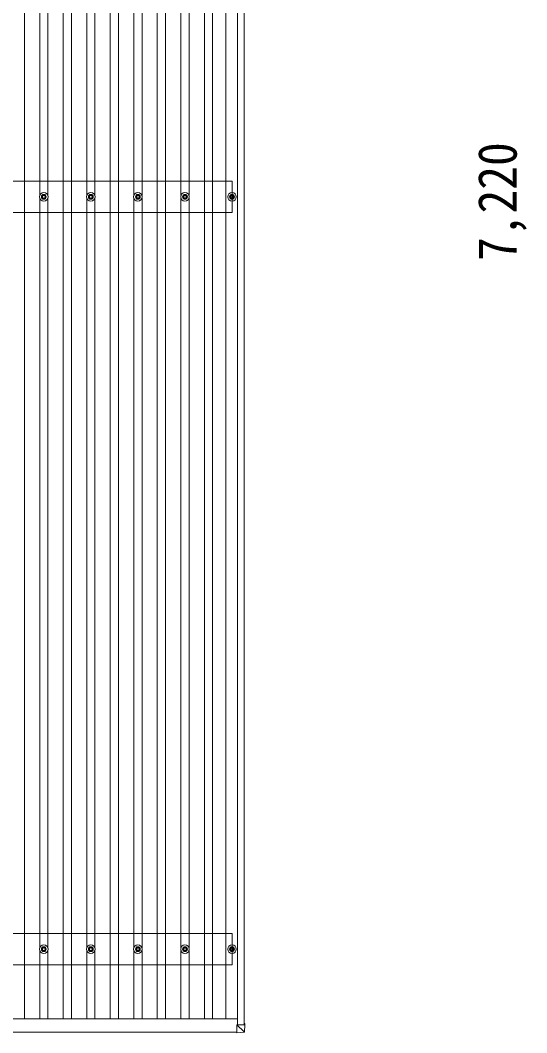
# Model space of a CAD drawing. Units: millimetres at full size, sheet at 1:50; details may follow other scales. Extents: x -14053 to 14053, y -9700 to 9700.
# Drawn here: x -4853 to -2700, y 1086 to 5393 of the extents above; entities that cross this region are included whole.
import ezdxf
from ezdxf.enums import TextEntityAlignment as Align

# ---------------------------------------------------------------- set-up
doc = ezdxf.new("R2010")
doc.units = ezdxf.units.MM
doc.header["$LTSCALE"] = 50
doc.layers.add('1-0', color=5, linetype='Continuous', lineweight=5)
doc.layers.add('1-6', color=6, linetype='Continuous', lineweight=9)
doc.styles.add('ＭＳ ゴシック', font='')
doc.styles.get('ＭＳ ゴシック').set_extended_font_data('MS Gothic')

msp = doc.modelspace()

# ---------------------------------------------------------------- linework, layer by layer
at = {"layer": '1-0', "color": 134, "lineweight": 9}
for p, q in [((-4835.01, 1145.41), (-4835.01, 8189.18)), ((-4670.01, 1145.41), (-4670.01, 8189.18)), ((-4635.01, 1145.41), (-4635.01, 8189.18)), ((-4470.01, 1145.41), (-4470.01, 8189.18)), ((-4435.01, 1145.41), (-4435.01, 8189.18)), ((-4270.01, 1145.41), (-4270.01, 8189.18)), ((-4235.01, 1145.41), (-4235.01, 8189.18)), ((-4070.01, 1145.41), (-4070.01, 8189.18)), ((-4035.01, 1145.41), (-4035.01, 8189.18)), ((-3979.01, 1145.41), (-3979.01, 8189.18)), ((-4770.01, 4647.17), (-4770.01, 7836.82)), ((-4735.01, 4647.17), (-4735.01, 7836.82)), ((-4570.01, 4647.17), (-4570.01, 7836.82)), ((-4535.01, 4647.17), (-4535.01, 7836.82)), ((-4370.01, 4647.17), (-4370.01, 7836.82)), ((-4335.01, 4647.17), (-4335.01, 7836.82)), ((-4170.01, 4647.17), (-4170.01, 7836.82)), ((-4135.01, 4647.17), (-4135.01, 7836.82)), ((-4770.01, 1447.17), (-4770.01, 4636.82)), ((-4735.01, 1447.17), (-4735.01, 4636.82)), ((-4570.01, 1447.17), (-4570.01, 4636.82)), ((-4535.01, 1447.17), (-4535.01, 4636.82)), ((-4370.01, 1447.17), (-4370.01, 4636.82)), ((-4335.01, 1447.17), (-4335.01, 4636.82)), ((-4170.01, 1447.17), (-4170.01, 4636.82)), ((-4135.01, 1447.17), (-4135.01, 4636.82)), ((-4770.01, 1145.41), (-4770.01, 1436.82)), ((-4735.01, 1145.41), (-4735.01, 1436.82)), ((-4570.01, 1145.41), (-4570.01, 1436.82)), ((-4535.01, 1145.41), (-4535.01, 1436.82)), ((-4370.01, 1145.41), (-4370.01, 1436.82)), ((-4335.01, 1145.41), (-4335.01, 1436.82)), ((-4170.01, 1145.41), (-4170.01, 1436.82)), ((-4135.01, 1145.41), (-4135.01, 1436.82))]:
    msp.add_line(p, q, dxfattribs=at)
at = {"layer": '1-0', "color": 2, "lineweight": 9}
for p, q in [((-3929.51, 1120.67), (-3929.51, 8215.73)), ((-3900.51, 1125.56), (-3900.51, 8215.78)), ((-3952.51, 4708.99), (-6952.51, 4708.99)), ((-3952.51, 4574.99), (-3952.51, 4708.99)), ((-3952.51, 4574.99), (-6952.51, 4574.99)), ((-3952.51, 1508.99), (-6952.51, 1508.99)), ((-3952.51, 1374.99), (-3952.51, 1508.99)), ((-3952.51, 1374.99), (-6952.51, 1374.99)), ((-6975.51, 1145.41), (-3929.51, 1145.41)), ((-6974.03, 1088.26), (-3931.81, 1088.26))]:
    msp.add_line(p, q, dxfattribs=at)
at = {"layer": '1-0'}
for p, q in [((-4754.26, 4651.99), (-4754.26, 4647.58)), ((-4750.76, 4651.99), (-4750.76, 4647.58)), ((-4554.26, 4651.99), (-4554.26, 4647.58)), ((-4550.76, 4651.99), (-4550.76, 4647.58)), ((-4354.26, 4651.99), (-4354.26, 4647.58)), ((-4350.76, 4651.99), (-4350.76, 4647.58)), ((-4154.26, 4651.99), (-4154.26, 4647.58)), ((-4150.76, 4651.99), (-4150.76, 4647.58)), ((-3954.26, 4651.99), (-3954.26, 4647.58)), ((-3950.76, 4651.99), (-3950.76, 4647.58)), ((-4762.51, 4643.74), (-4758.09, 4643.74)), ((-4762.51, 4640.24), (-4758.09, 4640.24)), ((-4754.26, 4636.41), (-4754.26, 4632)), ((-4750.76, 4636.41), (-4750.76, 4632)), ((-4746.93, 4643.74), (-4742.51, 4643.74)), ((-4746.93, 4640.24), (-4742.51, 4640.24)), ((-4562.51, 4643.74), (-4558.09, 4643.74)), ((-4562.51, 4640.24), (-4558.09, 4640.24)), ((-4554.26, 4636.41), (-4554.26, 4632)), ((-4550.76, 4636.41), (-4550.76, 4632)), ((-4546.93, 4643.74), (-4542.51, 4643.74)), ((-4546.93, 4640.24), (-4542.51, 4640.24)), ((-4362.51, 4643.74), (-4358.09, 4643.74)), ((-4362.51, 4640.24), (-4358.09, 4640.24)), ((-4354.26, 4636.41), (-4354.26, 4632)), ((-4350.76, 4636.41), (-4350.76, 4632)), ((-4346.93, 4643.74), (-4342.51, 4643.74)), ((-4346.93, 4640.24), (-4342.51, 4640.24)), ((-4162.51, 4643.74), (-4158.09, 4643.74)), ((-4162.51, 4640.24), (-4158.09, 4640.24)), ((-4154.26, 4636.41), (-4154.26, 4632)), ((-4150.76, 4636.41), (-4150.76, 4632)), ((-4146.93, 4643.74), (-4142.51, 4643.74)), ((-4146.93, 4640.24), (-4142.51, 4640.24)), ((-3962.51, 4643.74), (-3958.09, 4643.74)), ((-3962.51, 4640.24), (-3958.09, 4640.24)), ((-3954.26, 4636.41), (-3954.26, 4632)), ((-3950.76, 4636.41), (-3950.76, 4632)), ((-3946.93, 4643.74), (-3942.51, 4643.74)), ((-3946.93, 4640.24), (-3942.51, 4640.24)), ((-4762.51, 1443.74), (-4758.09, 1443.74)), ((-4762.51, 1440.24), (-4758.09, 1440.24)), ((-4754.26, 1451.99), (-4754.26, 1447.58)), ((-4754.26, 1436.41), (-4754.26, 1432)), ((-4750.76, 1451.99), (-4750.76, 1447.58)), ((-4750.76, 1436.41), (-4750.76, 1432)), ((-4746.93, 1443.74), (-4742.51, 1443.74)), ((-4746.93, 1440.24), (-4742.51, 1440.24)), ((-4562.51, 1443.74), (-4558.09, 1443.74)), ((-4562.51, 1440.24), (-4558.09, 1440.24)), ((-4554.26, 1451.99), (-4554.26, 1447.58)), ((-4554.26, 1436.41), (-4554.26, 1432)), ((-4550.76, 1451.99), (-4550.76, 1447.58)), ((-4550.76, 1436.41), (-4550.76, 1432)), ((-4546.93, 1443.74), (-4542.51, 1443.74)), ((-4546.93, 1440.24), (-4542.51, 1440.24)), ((-4362.51, 1443.74), (-4358.09, 1443.74)), ((-4362.51, 1440.24), (-4358.09, 1440.24)), ((-4354.26, 1451.99), (-4354.26, 1447.58)), ((-4354.26, 1436.41), (-4354.26, 1432)), ((-4350.76, 1451.99), (-4350.76, 1447.58)), ((-4350.76, 1436.41), (-4350.76, 1432)), ((-4346.93, 1443.74), (-4342.51, 1443.74)), ((-4346.93, 1440.24), (-4342.51, 1440.24)), ((-4162.51, 1443.74), (-4158.09, 1443.74)), ((-4162.51, 1440.24), (-4158.09, 1440.24)), ((-4154.26, 1451.99), (-4154.26, 1447.58)), ((-4154.26, 1436.41), (-4154.26, 1432)), ((-4150.76, 1451.99), (-4150.76, 1447.58)), ((-4150.76, 1436.41), (-4150.76, 1432)), ((-4146.93, 1443.74), (-4142.51, 1443.74)), ((-4146.93, 1440.24), (-4142.51, 1440.24)), ((-3962.51, 1443.74), (-3958.09, 1443.74)), ((-3962.51, 1440.24), (-3958.09, 1440.24)), ((-3954.26, 1451.99), (-3954.26, 1447.58)), ((-3954.26, 1436.41), (-3954.26, 1432)), ((-3950.76, 1451.99), (-3950.76, 1447.58)), ((-3950.76, 1436.41), (-3950.76, 1432)), ((-3946.93, 1443.74), (-3942.51, 1443.74)), ((-3946.93, 1440.24), (-3942.51, 1440.24))]:
    msp.add_line(p, q, dxfattribs=at)
at = {"layer": '1-0', "color": 6, "lineweight": 9}
for p, q in [((-3931.81, 1120.59), (-3931.81, 1120.67)), ((-3899.41, 1120.64), (-3931.81, 1120.59)), ((-3931.81, 1120.59), (-3901.37, 1090.22)), ((-3931.81, 1088.26), (-3931.81, 1120.59)), ((-3931.78, 1120.67), (-3900.48, 1120.72)), ((-3898.45, 1125.55), (-3900.81, 1125.56)), ((-3900.81, 1125.56), (-3900.81, 1120.72)), ((-3900.81, 1125.47), (-3900.48, 1125.47)), ((-3900.81, 1122.01), (-3900.13, 1122.01)), ((-3900.22, 1122.01), (-3900.01, 1125.46)), ((-3900.13, 1122.01), (-3900.13, 1121.96)), ((-3900.01, 1120.74), (-3900.01, 1125.46)), ((-3899.38, 1090.17), (-3897.51, 1120.71)), ((-3897.51, 1125.52), (-3897.51, 1120.71)), ((-3901.25, 1088.29), (-3931.81, 1086.43)), ((-3931.81, 1088.26), (-3931.81, 1086.43))]:
    msp.add_line(p, q, dxfattribs=at)
msp.add_lwpolyline([(-3900.21, 1120.73), (-3900.13, 1121.96), (-3900.81, 1121.96)], dxfattribs=at)
at = {"layer": '1-0'}
for centre, radius in [((-4752.51, 4641.99), 18.25), ((-4752.51, 4641.99), 10.15), ((-4552.51, 4641.99), 18.25), ((-4552.51, 4641.99), 10.15), ((-4352.51, 4641.99), 18.25), ((-4352.51, 4641.99), 10.15), ((-4152.51, 4641.99), 18.25), ((-4152.51, 4641.99), 10.15), ((-3952.51, 4641.99), 18.25), ((-3952.51, 4641.99), 10.15), ((-4752.51, 4641.99), 5.85), ((-4752.51, 4641.99), 5.25), ((-4552.51, 4641.99), 5.85), ((-4552.51, 4641.99), 5.25), ((-4352.51, 4641.99), 5.85), ((-4352.51, 4641.99), 5.25), ((-4152.51, 4641.99), 5.85), ((-4152.51, 4641.99), 5.25), ((-3952.51, 4641.99), 5.85), ((-3952.51, 4641.99), 5.25), ((-4752.51, 1441.99), 18.25), ((-4752.51, 1441.99), 10.15), ((-4752.51, 1441.99), 5.85), ((-4752.51, 1441.99), 5.25), ((-4552.51, 1441.99), 18.25), ((-4552.51, 1441.99), 10.15), ((-4552.51, 1441.99), 5.85), ((-4552.51, 1441.99), 5.25), ((-4352.51, 1441.99), 18.25), ((-4352.51, 1441.99), 10.15), ((-4352.51, 1441.99), 5.85), ((-4352.51, 1441.99), 5.25), ((-4152.51, 1441.99), 18.25), ((-4152.51, 1441.99), 10.15), ((-4152.51, 1441.99), 5.85), ((-4152.51, 1441.99), 5.25), ((-3952.51, 1441.99), 18.25), ((-3952.51, 1441.99), 10.15), ((-3952.51, 1441.99), 5.85), ((-3952.51, 1441.99), 5.25)]:
    msp.add_circle(centre, radius, dxfattribs=at)
at = {"layer": '1-0', "color": 6, "lineweight": 9}
msp.add_arc((-3901.37, 1090.29), 2, 273.49196, 356.49194, dxfattribs=at)
for centre, major_axis, ratio, start_param, end_param in [((-3931.81, 1120.69), (0.707, 0.001), 0.023584, 4.7123684, 4.7493839), ((-3900.51, 1125.46), (0.501, 0), 0.033322, 6.2831814, 7.7879995), ((-3900.51, 1120.74), (0.501, 0), 0.033268, 4.7646509, 6.2831851), ((-3899.51, 1120.71), (2, 0), 0.033268, 4.7646509, 6.2831851), ((-3898.51, 1125.52), (1, 0), 0.033322, 6.2831814, 7.7879995), ((-3899.17, 1126.22), (2.1, 36.05), 0.055302, 3.0925362, 3.1416033), ((-3901.37, 1090.29), (2, -0.12), 0.057795, 4.76669, 6.2852242)]:
    msp.add_ellipse(centre, major_axis=major_axis, ratio=ratio, start_param=start_param, end_param=end_param, dxfattribs=at)

# ---------------------------------------------------------------- texts
at = {"layer": '1-6', "color": 7, "style": 'ＭＳ ゴシック', "width": 0.9}
msp.add_text('7,220', height=165, rotation=90, dxfattribs=at).set_placement((-2693.15, 4369.1), align=Align.BOTTOM_LEFT)

doc.saveas('drawing.dxf')
